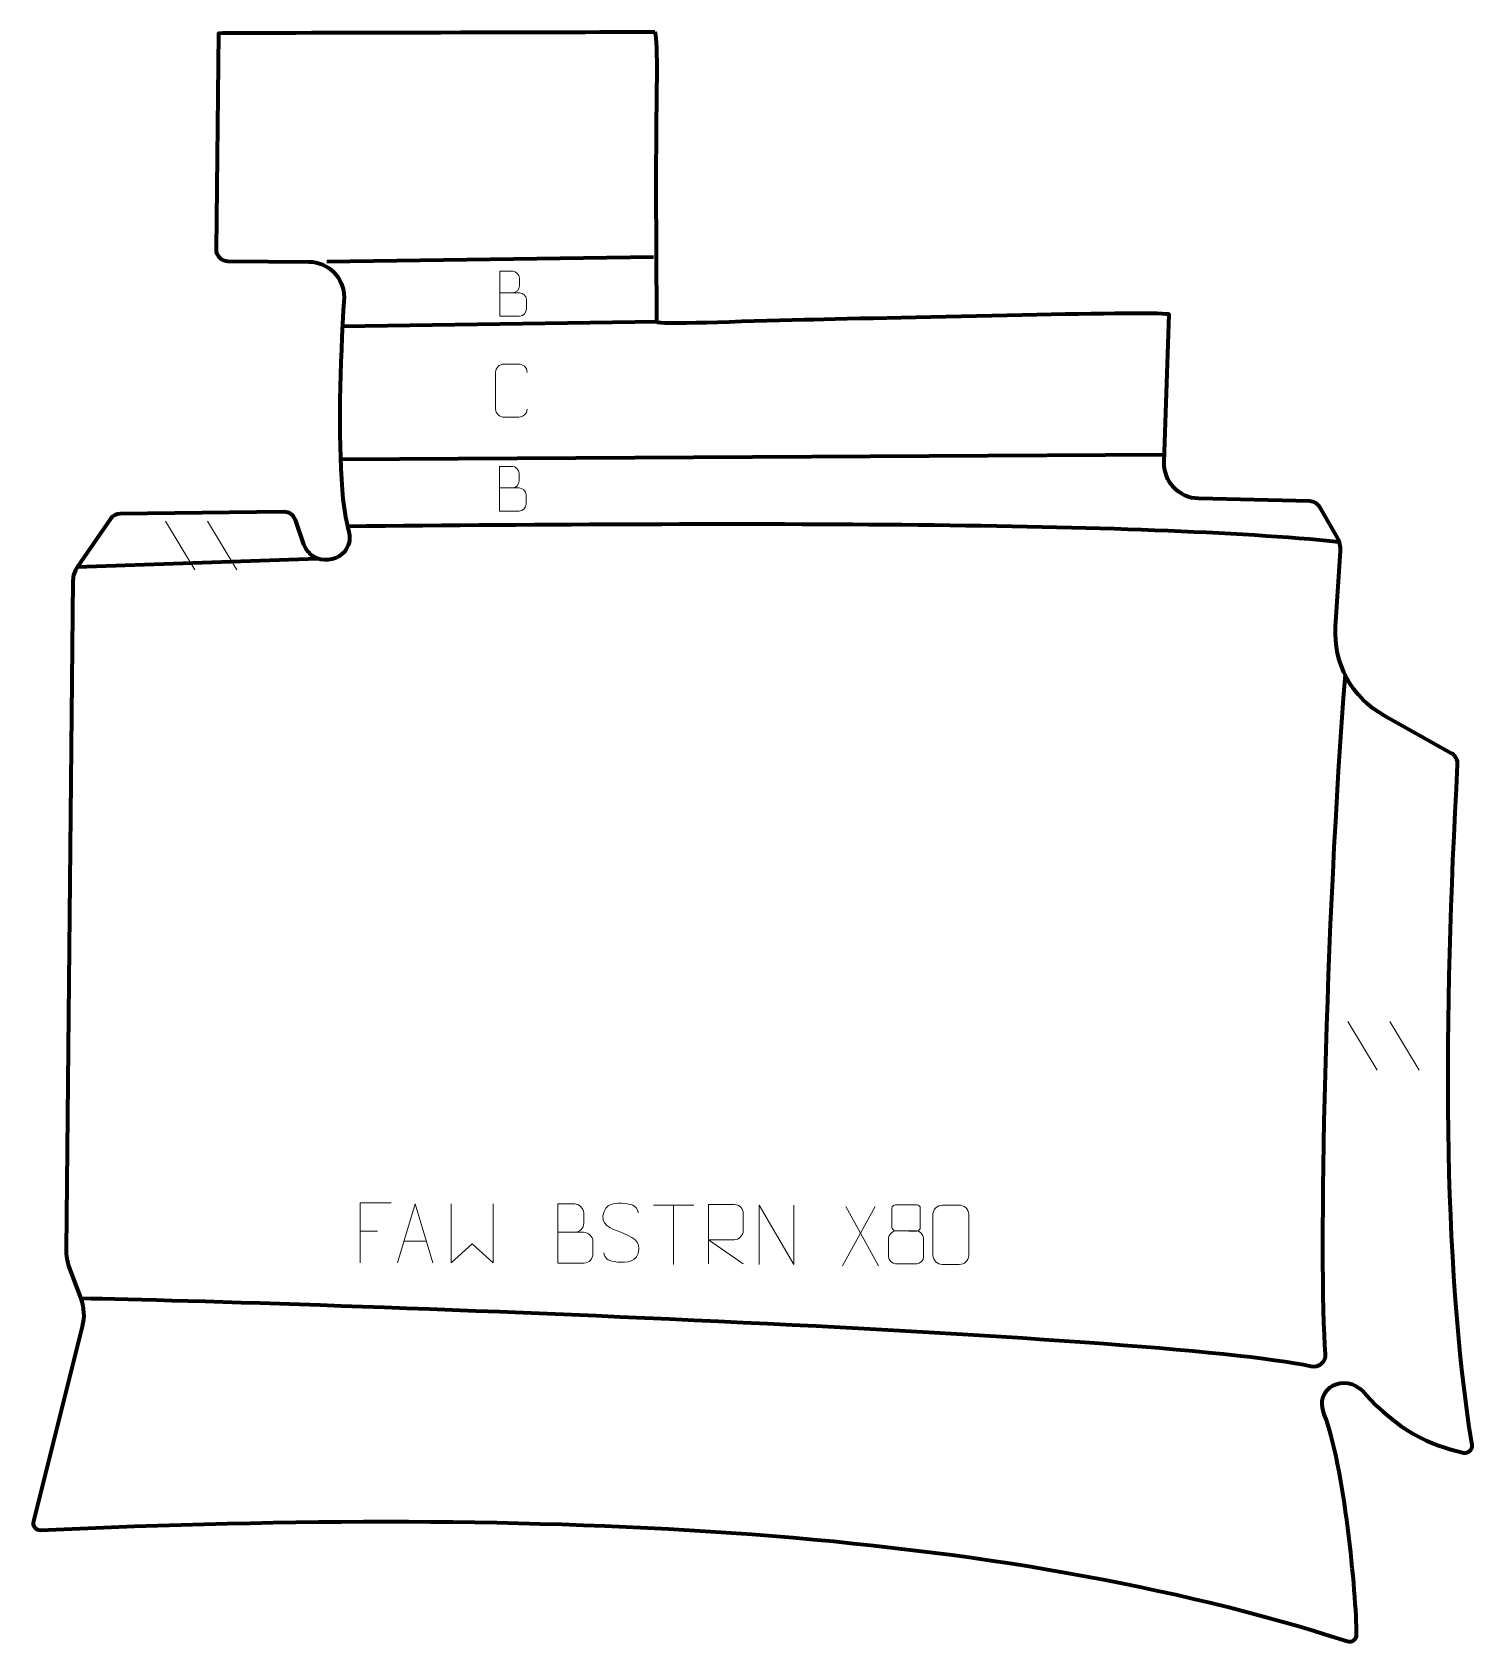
# Model space of a CAD drawing. Header units: millimetres. Extents: x -304 to 304, y -340 to 339.
import ezdxf

# ---------------------------------------------------------------- set-up
doc = ezdxf.new("R2010")
doc.units = ezdxf.units.MM
doc.header["$MEASUREMENT"] = 0
for name, color, linetype in [('layer 1', 7, 'Continuous'), ('layer 2', 7, 'Continuous'), ('layer 3', 7, 'Continuous')]:
    doc.layers.add(name, color=color, linetype=linetype)

msp = doc.modelspace()

# ---------------------------------------------------------------- linework, layer by layer
at = {"layer": 'layer 1', "color": 250, "lineweight": 9}
for points, knots in [([(-106.6336, 229.5048), (-103.878, 229.5051), (-101.1222, 229.5051), (-98.3661, 229.5048), (-98.3661, 229.5048), (-96.8701, 229.4917), (-95.4133, 228.1769), (-95.4133, 226.6247), (-95.4133, 226.6247), (-95.4136, 225.7701), (-95.4136, 223.4607), (-95.4133, 222.6058), (-95.4133, 222.6058), (-95.3999, 221.1988), (-96.5678, 219.6737), (-98.3259, 219.6865), (-98.3259, 219.6865), (-101.0824, 219.6868), (-103.8385, 219.6868), (-106.5943, 219.6865), (-106.5943, 219.6865), (-106.5943, 225.9859), (-106.5943, 232.2851), (-106.5943, 238.584), (-106.5943, 238.584), (-104.7966, 238.584), (-102.9987, 238.584), (-101.2007, 238.584), (-101.2007, 238.584), (-99.9278, 238.5974), (-98.3399, 237.1505), (-98.3265, 235.6644), (-98.3265, 235.6644), (-98.3268, 234.0997), (-98.3268, 233.9891), (-98.3265, 232.4242), (-98.3265, 232.4242), (-98.3134, 230.8595), (-99.7178, 229.4917), (-101.24, 229.5048)], [0, 0, 0, 0, 0.09090909, 0.09090909, 0.09090909, 0.09090909, 0.18181818, 0.18181818, 0.18181818, 0.18181818, 0.27272727, 0.27272727, 0.27272727, 0.27272727, 0.36363636, 0.36363636, 0.36363636, 0.36363636, 0.45454545, 0.45454545, 0.45454545, 0.45454545, 0.54545455, 0.54545455, 0.54545455, 0.54545455, 0.63636364, 0.63636364, 0.63636364, 0.63636364, 0.72727273, 0.72727273, 0.72727273, 0.72727273, 0.81818182, 0.81818182, 0.81818182, 0.81818182, 1, 1, 1, 1]), ([(-95.1234, 180.4654), (-95.2486, 178.3844), (-96.7508, 177.0592), (-98.6745, 177.0495), (-98.6745, 177.0495), (-100.7631, 177.0498), (-102.8517, 177.0498), (-104.94, 177.0495), (-104.94, 177.0495), (-106.6642, 176.9551), (-108.4306, 178.643), (-108.4206, 180.4498), (-108.4206, 180.4498), (-108.4202, 185.618), (-108.4202, 190.7857), (-108.4206, 195.9531), (-108.4206, 195.9531), (-108.4168, 197.8682), (-106.8523, 199.4081), (-104.9244, 199.396), (-104.9244, 199.396), (-102.8414, 199.396), (-100.7579, 199.396), (-98.6745, 199.396), (-98.6745, 199.396), (-96.931, 199.4278), (-95.1473, 198.0919), (-95.1234, 195.9085)], [0, 0, 0, 0, 0.125, 0.125, 0.125, 0.125, 0.25, 0.25, 0.25, 0.25, 0.375, 0.375, 0.375, 0.375, 0.5, 0.5, 0.5, 0.5, 0.625, 0.625, 0.625, 0.625, 0.75, 0.75, 0.75, 0.75, 1, 1, 1, 1]), ([(-106.802, 147.2145), (-104.0464, 147.2148), (-101.2906, 147.2148), (-98.5345, 147.2145), (-98.5345, 147.2145), (-97.0385, 147.2014), (-95.5817, 145.8866), (-95.5817, 144.3344), (-95.5817, 144.3344), (-95.582, 143.4798), (-95.582, 141.1704), (-95.5817, 140.3155), (-95.5817, 140.3155), (-95.5683, 138.9085), (-96.7362, 137.3834), (-98.4943, 137.3962), (-98.4943, 137.3962), (-101.2508, 137.3965), (-104.0069, 137.3965), (-106.7627, 137.3962), (-106.7627, 137.3962), (-106.7627, 143.6956), (-106.7627, 149.9948), (-106.7627, 156.2937), (-106.7627, 156.2937), (-104.965, 156.2937), (-103.1671, 156.2937), (-101.3691, 156.2937), (-101.3691, 156.2937), (-100.0962, 156.3071), (-98.5083, 154.8602), (-98.4949, 153.3741), (-98.4949, 153.3741), (-98.4952, 151.8094), (-98.4952, 151.6988), (-98.4949, 150.1339), (-98.4949, 150.1339), (-98.4818, 148.5692), (-99.8862, 147.2014), (-101.4084, 147.2145)], [0, 0, 0, 0, 0.09090909, 0.09090909, 0.09090909, 0.09090909, 0.18181818, 0.18181818, 0.18181818, 0.18181818, 0.27272727, 0.27272727, 0.27272727, 0.27272727, 0.36363636, 0.36363636, 0.36363636, 0.36363636, 0.45454545, 0.45454545, 0.45454545, 0.45454545, 0.54545455, 0.54545455, 0.54545455, 0.54545455, 0.63636364, 0.63636364, 0.63636364, 0.63636364, 0.72727273, 0.72727273, 0.72727273, 0.72727273, 0.81818182, 0.81818182, 0.81818182, 0.81818182, 1, 1, 1, 1]), ([(-152.5049, -154.2776), (-152.5049, -154.2776), (-165.5641, -154.2776), (-165.5641, -154.2776), (-165.5641, -154.2776), (-165.5641, -154.2776), (-165.5641, -179.5903), (-165.5641, -179.5903)], [0, 0, 0, 0, 0.33333333, 0.33333333, 0.33333333, 0.33333333, 1, 1, 1, 1]), ([(-149.7849, -179.6795), (-149.7849, -179.6795), (-142.4139, -154.726), (-142.4139, -154.726), (-142.4139, -154.726), (-142.4139, -154.726), (-134.844, -179.6795), (-134.844, -179.6795)], [0, 0, 0, 0, 0.33333333, 0.33333333, 0.33333333, 0.33333333, 1, 1, 1, 1]), ([(-127.1301, -154.7309), (-127.1301, -154.7309), (-127.1301, -179.6889), (-127.1301, -179.6889), (-127.1301, -179.6889), (-127.1301, -179.6889), (-118.2874, -171.6242), (-118.2874, -171.6242), (-118.2874, -171.6242), (-118.2874, -171.6242), (-109.445, -179.6883), (-109.445, -179.6883), (-109.445, -179.6883), (-109.445, -179.6883), (-109.445, -154.7309), (-109.445, -154.7309)], [0, 0, 0, 0, 0.2, 0.2, 0.2, 0.2, 0.4, 0.4, 0.4, 0.4, 0.6, 0.6, 0.6, 0.6, 1, 1, 1, 1]), ([(-82.1463, -166.7586), (-78.5077, -166.7582), (-74.9206, -166.7582), (-71.2812, -166.7586), (-71.2812, -166.7586), (-69.3058, -166.7759), (-67.3822, -168.512), (-67.3822, -170.5616), (-67.3822, -170.5616), (-67.3826, -171.6902), (-67.3826, -174.7396), (-67.3822, -175.8685), (-67.3822, -175.8685), (-67.3646, -177.7264), (-68.9067, -179.7403), (-71.2282, -179.7234), (-71.2282, -179.7234), (-74.868, -179.723), (-78.5074, -179.723), (-82.1463, -179.7234), (-82.1463, -179.7234), (-82.1463, -171.4051), (-82.1463, -163.0873), (-82.1463, -154.7698), (-82.1463, -154.7698), (-79.7726, -154.7698), (-77.3985, -154.7698), (-75.0243, -154.7698), (-75.0243, -154.7698), (-73.3435, -154.7522), (-71.2467, -156.6627), (-71.229, -158.6251), (-71.229, -158.6251), (-71.2294, -160.6912), (-71.2294, -160.8372), (-71.229, -162.9037), (-71.229, -162.9037), (-71.2117, -164.9698), (-73.0662, -166.7759), (-75.0762, -166.7586)], [0, 0, 0, 0, 0.09090909, 0.09090909, 0.09090909, 0.09090909, 0.18181818, 0.18181818, 0.18181818, 0.18181818, 0.27272727, 0.27272727, 0.27272727, 0.27272727, 0.36363636, 0.36363636, 0.36363636, 0.36363636, 0.45454545, 0.45454545, 0.45454545, 0.45454545, 0.54545455, 0.54545455, 0.54545455, 0.54545455, 0.63636364, 0.63636364, 0.63636364, 0.63636364, 0.72727273, 0.72727273, 0.72727273, 0.72727273, 0.81818182, 0.81818182, 0.81818182, 0.81818182, 1, 1, 1, 1]), ([(-55.5471, -166.7582), (-59.7954, -165.2878), (-64.7035, -163.492), (-62.6984, -157.9717), (-62.6984, -157.9717), (-61.1949, -153.8318), (-55.9813, -154.2203), (-52.3777, -154.8214), (-52.3777, -154.8214), (-49.5171, -155.2986), (-48.6524, -156.5118), (-48.3418, -158.5959)], [0, 0, 0, 0, 0.25, 0.25, 0.25, 0.25, 0.5, 0.5, 0.5, 0.5, 1, 1, 1, 1]), ([(-18.6317, -180.0254), (-18.6317, -180.0254), (-18.6317, -155.0719), (-18.6317, -155.0719), (-18.6317, -155.0719), (-15.0369, -155.0719), (-11.4414, -155.0719), (-7.8462, -155.0719), (-7.8462, -155.0719), (-5.5209, -155.1096), (-3.9636, -156.5996), (-3.9677, -158.966), (-3.9677, -158.966), (-3.9681, -161.0015), (-3.9681, -164.0609), (-3.9677, -166.0969), (-3.9677, -166.0969), (-3.9742, -167.9724), (-5.7865, -169.9142), (-7.796, -169.9333), (-7.796, -169.9333), (-7.796, -169.9333), (-18.6317, -169.9333), (-18.6317, -169.9333), (-18.6317, -169.9333), (-18.6317, -169.9333), (-3.977, -180.0254), (-3.977, -180.0254)], [0, 0, 0, 0, 0.125, 0.125, 0.125, 0.125, 0.25, 0.25, 0.25, 0.25, 0.375, 0.375, 0.375, 0.375, 0.5, 0.5, 0.5, 0.5, 0.625, 0.625, 0.625, 0.625, 0.75, 0.75, 0.75, 0.75, 1, 1, 1, 1]), ([(2.7422, -180.2933), (2.7422, -180.2933), (2.7422, -155.3398), (2.7422, -155.3398), (2.7422, -155.3398), (2.7422, -155.3398), (17.397, -180.2933), (17.397, -180.2933), (17.397, -180.2933), (17.397, -180.2933), (17.397, -155.3398), (17.397, -155.3398)], [0, 0, 0, 0, 0.25, 0.25, 0.25, 0.25, 0.5, 0.5, 0.5, 0.5, 1, 1, 1, 1]), ([(58.794, -156.6021), (58.794, -158.8151), (58.794, -162.4974), (58.794, -164.7107), (58.794, -164.7107), (58.809, -165.2181), (59.6164, -166.1495), (60.3165, -166.1483), (60.3165, -166.1483), (63.2864, -166.1481), (66.2566, -166.233), (69.227, -166.2333), (69.227, -166.2333), (70.0241, -166.2291), (70.7448, -165.4388), (70.7422, -164.7181), (70.7422, -164.7181), (70.7419, -162.5021), (70.7419, -158.8174), (70.7422, -156.6021), (70.7422, -156.6021), (70.7237, -155.8913), (70.1123, -155.1309), (69.2784, -155.1383), (69.2784, -155.1383), (66.2613, -155.1386), (63.2444, -155.1386), (60.2278, -155.1383), (60.2278, -155.1383), (59.6014, -155.1307), (58.7773, -155.8417), (58.794, -156.6021)], [0, 0, 0, 0, 0.11111111, 0.11111111, 0.11111111, 0.11111111, 0.22222222, 0.22222222, 0.22222222, 0.22222222, 0.33333333, 0.33333333, 0.33333333, 0.33333333, 0.44444444, 0.44444444, 0.44444444, 0.44444444, 0.55555556, 0.55555556, 0.55555556, 0.55555556, 0.66666667, 0.66666667, 0.66666667, 0.66666667, 0.77777778, 0.77777778, 0.77777778, 0.77777778, 1, 1, 1, 1]), ([(80.0456, -155.3156), (82.4117, -155.3156), (84.7782, -155.3156), (87.1447, -155.3156), (87.1447, -155.3156), (89.1252, -155.28), (91.1512, -156.7743), (91.1783, -159.2164), (91.1783, -159.2164), (91.1779, -164.9738), (91.1779, -170.7316), (91.1783, -176.4898), (91.1783, -176.4898), (91.0362, -178.8174), (89.3298, -180.2997), (87.1447, -180.3105), (87.1447, -180.3105), (84.7723, -180.3101), (82.3999, -180.3101), (80.0279, -180.3105), (80.0279, -180.3105), (78.0694, -180.4161), (76.063, -178.5282), (76.0744, -176.5072), (76.0744, -176.5072), (76.0748, -170.7266), (76.0748, -164.9463), (76.0744, -159.1665), (76.0744, -159.1665), (76.0787, -157.0245), (77.8558, -155.302), (80.0456, -155.3156)], [0, 0, 0, 0, 0.11111111, 0.11111111, 0.11111111, 0.11111111, 0.22222222, 0.22222222, 0.22222222, 0.22222222, 0.33333333, 0.33333333, 0.33333333, 0.33333333, 0.44444444, 0.44444444, 0.44444444, 0.44444444, 0.55555556, 0.55555556, 0.55555556, 0.55555556, 0.66666667, 0.66666667, 0.66666667, 0.66666667, 0.77777778, 0.77777778, 0.77777778, 0.77777778, 1, 1, 1, 1]), ([(-55.5471, -166.7583), (-51.5285, -168.405), (-46.499, -170.2933), (-48.333, -175.6536), (-48.333, -175.6536), (-49.7928, -179.92), (-54.7036, -179.6633), (-58.4297, -179.1086), (-58.4297, -179.1086), (-61.1797, -178.6988), (-62.4006, -177.4853), (-62.7786, -175.3731)], [0, 0, 0, 0, 0.25, 0.25, 0.25, 0.25, 0.5, 0.5, 0.5, 0.5, 1, 1, 1, 1]), ([(57.3352, -169.1203), (57.3352, -172.2911), (57.3352, -173.9932), (57.3352, -177.1646), (57.3352, -177.1646), (57.3267, -178.3865), (59.0246, -180.0792), (60.2772, -180.0877), (60.2772, -180.0877), (63.2603, -180.0874), (66.2436, -180.0874), (69.227, -180.0877), (69.227, -180.0877), (70.5503, -180.076), (72.1707, -178.4544), (72.1596, -177.1552), (72.1596, -177.1552), (72.1593, -173.987), (72.1593, -172.2882), (72.1596, -169.1203), (72.1596, -169.1203), (72.0899, -167.7399), (70.5121, -166.1613), (69.2067, -166.1674), (69.2067, -166.1674), (66.2301, -166.1677), (63.2535, -166.1677), (60.2772, -166.1674), (60.2772, -166.1674), (59.1977, -166.161), (57.3514, -167.7399), (57.3352, -169.1203)], [0, 0, 0, 0, 0.11111111, 0.11111111, 0.11111111, 0.11111111, 0.22222222, 0.22222222, 0.22222222, 0.22222222, 0.33333333, 0.33333333, 0.33333333, 0.33333333, 0.44444444, 0.44444444, 0.44444444, 0.44444444, 0.55555556, 0.55555556, 0.55555556, 0.55555556, 0.66666667, 0.66666667, 0.66666667, 0.66666667, 0.77777778, 0.77777778, 0.77777778, 0.77777778, 1, 1, 1, 1])]:
    msp.add_open_spline(points, degree=3, knots=knots, dxfattribs=at)
for points in [[(-247.7351, 133.1449), (-247.7351, 133.1449), (-235.3708, 112.6006), (-235.3708, 112.6006)], [(-230.0052, 133.1449), (-230.0052, 133.1449), (-217.6409, 112.6006), (-217.6409, 112.6006)], [(251.0932, -77.8165), (251.0932, -77.8165), (263.4575, -98.3608), (263.4575, -98.3608)], [(268.8231, -77.8165), (268.8231, -77.8165), (281.1874, -98.3608), (281.1874, -98.3608)], [(-41.8157, -155.3633), (-41.8157, -155.3633), (-24.8285, -155.3633), (-24.8285, -155.3633)], [(-33.3219, -180.2933), (-33.3219, -180.2933), (-33.3219, -155.3398), (-33.3219, -155.3398)], [(51.6739, -155.9383), (51.6739, -155.9383), (37.9333, -180.8341), (37.9333, -180.8341)], [(39.3879, -155.9383), (39.3879, -155.9383), (53.1285, -180.8918), (53.1285, -180.8918)], [(-165.5641, -166.3282), (-165.5641, -166.3282), (-158.2928, -166.3282), (-158.2928, -166.3282)], [(-147.0623, -170.4301), (-147.0623, -170.4301), (-137.5666, -170.4301), (-137.5666, -170.4301)]]:
    msp.add_open_spline(points, degree=3, dxfattribs=at)
at = {"layer": 'layer 2', "color": 12, "lineweight": 200}
msp.add_open_spline([(-41.2328, 339.4024), (-39.8135, 339.0471), (-40.448, 314.1853), (-40.6185, 290.2618), (-40.6185, 290.2618), (-40.7796, 267.6641), (-40.3743, 218.5175), (-40.3685, 217.1864), (-40.3685, 217.1864), (-40.2308, 215.7317), (-5.6126, 217.5447), (21.9138, 218.0825), (21.9138, 218.0825), (61.5292, 218.8564), (175.7224, 221.945), (175.6676, 220.2947), (175.6676, 220.2947), (175.6676, 220.2947), (173.5997, 158.1569), (173.5997, 158.1569), (173.5997, 158.1569), (173.3231, 149.8437), (179.8901, 142.8992), (188.2227, 142.6943), (188.2227, 142.6943), (188.2227, 142.6943), (235.0402, 141.5442), (235.0402, 141.5442), (235.0402, 141.5442), (236.7811, 141.5015), (238.375, 140.5575), (239.246, 139.0522), (239.246, 139.0522), (239.246, 139.0522), (246.6868, 126.2), (246.6868, 126.2), (246.6868, 126.2), (247.6753, 124.4927), (248.1346, 122.5315), (248.0072, 120.5642), (248.0072, 120.5642), (248.0072, 120.5642), (245.9406, 88.6126), (245.9406, 88.6126), (245.9406, 88.6126), (244.9483, 73.2715), (252.871, 58.7249), (266.3093, 51.2122), (266.3093, 51.2122), (266.3093, 51.2122), (294.8886, 35.2357), (294.8886, 35.2357), (294.8886, 35.2357), (296.5533, 34.3051), (297.5407, 32.5084), (297.4363, 30.6072), (297.4363, 30.6072), (291.4888, -77.9659), (290.9703, -177.7307), (303.4953, -256.3292), (303.4953, -256.3292), (303.8287, -258.4202), (301.9378, -260.1904), (299.8708, -259.7135), (299.8708, -259.7135), (285.7915, -256.4626), (272.3355, -250.5529), (257.8289, -234.2464), (257.8289, -234.2464), (249.9796, -225.4231), (236.6139, -232.3157), (241.1464, -243.5753), (241.1464, -243.5753), (249.448, -264.1973), (254.8035, -319.6567), (254.8081, -336.408), (254.8081, -336.408), (254.8088, -338.4393), (252.823, -339.8826), (250.8869, -339.2543), (250.8869, -339.2543), (103.1461, -291.3199), (-87.5572, -282.4941), (-300.3887, -292.362), (-300.3887, -292.362), (-302.3968, -292.4551), (-303.9289, -290.5914), (-303.4403, -288.6451), (-303.4403, -288.6451), (-303.4403, -288.6451), (-282.8113, -206.4669), (-282.8113, -206.4669), (-282.8113, -206.4669), (-281.8344, -202.5754), (-282.0553, -198.4804), (-283.4448, -194.7156), (-283.4448, -194.7156), (-283.4448, -194.7156), (-288.4088, -181.2684), (-288.4088, -181.2684), (-288.4088, -181.2684), (-289.2483, -178.9944), (-289.6661, -176.5863), (-289.641, -174.1627), (-289.641, -174.1627), (-289.641, -174.1627), (-286.726, 108.2), (-286.726, 108.2), (-286.726, 108.2), (-286.7056, 110.1911), (-286.0886, 112.1303), (-284.9547, 113.7686), (-284.9547, 113.7686), (-284.9547, 113.7686), (-270.8306, 134.1796), (-270.8306, 134.1796), (-270.8306, 134.1796), (-269.9077, 135.5131), (-268.3932, 136.3164), (-266.7694, 136.3336), (-266.7694, 136.3336), (-266.7694, 136.3336), (-197.6807, 137.0632), (-197.6807, 137.0632), (-197.6807, 137.0632), (-195.5259, 137.0858), (-193.5987, 135.7283), (-192.8991, 133.6938), (-192.8991, 133.6938), (-192.8991, 133.6938), (-189.3301, 123.32), (-189.3301, 123.32), (-189.3301, 123.32), (-185.7049, 113.5333), (-171.857, 115.3445), (-170.128, 124.7802), (-170.128, 124.7802), (-169.9319, 125.8508), (-169.9926, 126.953), (-170.2346, 128.0145), (-170.2346, 128.0145), (-170.417, 128.817), (-170.6703, 129.9301), (-170.9412, 131.121), (-170.9412, 131.121), (-172.0852, 136.1467), (-172.8356, 141.2518), (-173.193, 146.3928), (-173.193, 146.3928), (-174.826, 169.8779), (-174.1991, 197.5981), (-172.3579, 227.5948), (-172.3579, 227.5948), (-172.3463, 235.8276), (-178.9983, 242.5247), (-187.2476, 242.5854), (-187.2476, 242.5854), (-187.2476, 242.5854), (-221.3962, 242.8362), (-221.3962, 242.8362), (-221.3962, 242.8362), (-224.1715, 242.8567), (-226.3989, 245.1286), (-226.3591, 247.8982), (-226.3591, 247.8982), (-226.3591, 247.8982), (-225.3645, 338.9035), (-225.3645, 338.9035), (-225.3645, 338.9035), (-225.3624, 339.0497), (-58.1053, 339.3567), (-41.2328, 339.4024)], degree=3, knots=[0, 0, 0, 0, 0.02272727, 0.02272727, 0.02272727, 0.02272727, 0.04545455, 0.04545455, 0.04545455, 0.04545455, 0.06818182, 0.06818182, 0.06818182, 0.06818182, 0.09090909, 0.09090909, 0.09090909, 0.09090909, 0.11363636, 0.11363636, 0.11363636, 0.11363636, 0.13636364, 0.13636364, 0.13636364, 0.13636364, 0.15909091, 0.15909091, 0.15909091, 0.15909091, 0.18181818, 0.18181818, 0.18181818, 0.18181818, 0.20454545, 0.20454545, 0.20454545, 0.20454545, 0.22727273, 0.22727273, 0.22727273, 0.22727273, 0.25, 0.25, 0.25, 0.25, 0.27272727, 0.27272727, 0.27272727, 0.27272727, 0.29545455, 0.29545455, 0.29545455, 0.29545455, 0.31818182, 0.31818182, 0.31818182, 0.31818182, 0.34090909, 0.34090909, 0.34090909, 0.34090909, 0.36363636, 0.36363636, 0.36363636, 0.36363636, 0.38636364, 0.38636364, 0.38636364, 0.38636364, 0.40909091, 0.40909091, 0.40909091, 0.40909091, 0.43181818, 0.43181818, 0.43181818, 0.43181818, 0.45454545, 0.45454545, 0.45454545, 0.45454545, 0.47727273, 0.47727273, 0.47727273, 0.47727273, 0.5, 0.5, 0.5, 0.5, 0.52272727, 0.52272727, 0.52272727, 0.52272727, 0.54545455, 0.54545455, 0.54545455, 0.54545455, 0.56818182, 0.56818182, 0.56818182, 0.56818182, 0.59090909, 0.59090909, 0.59090909, 0.59090909, 0.61363636, 0.61363636, 0.61363636, 0.61363636, 0.63636364, 0.63636364, 0.63636364, 0.63636364, 0.65909091, 0.65909091, 0.65909091, 0.65909091, 0.68181818, 0.68181818, 0.68181818, 0.68181818, 0.70454545, 0.70454545, 0.70454545, 0.70454545, 0.72727273, 0.72727273, 0.72727273, 0.72727273, 0.75, 0.75, 0.75, 0.75, 0.77272727, 0.77272727, 0.77272727, 0.77272727, 0.79545455, 0.79545455, 0.79545455, 0.79545455, 0.81818182, 0.81818182, 0.81818182, 0.81818182, 0.84090909, 0.84090909, 0.84090909, 0.84090909, 0.86363636, 0.86363636, 0.86363636, 0.86363636, 0.88636364, 0.88636364, 0.88636364, 0.88636364, 0.90909091, 0.90909091, 0.90909091, 0.90909091, 0.93181818, 0.93181818, 0.93181818, 0.93181818, 0.95454545, 0.95454545, 0.95454545, 0.95454545, 1, 1, 1, 1], dxfattribs=at)
at = {"layer": 'layer 3', "color": 142, "lineweight": 200}
for points in [[(-179.6701, 242.6943), (-179.6701, 242.6943), (-41.8165, 244.6776), (-41.8165, 244.6776)], [(-173.8568, 159.3789), (-173.8568, 159.3789), (173.7064, 161.357), (173.7064, 161.357)], [(-170.9422, 131.1244), (-0.8596, 132.6456), (161.4105, 133.2153), (247.4664, 124.5031)], [(-183.4471, 117.3616), (-183.4471, 117.3616), (-284.955, 113.7685), (-284.955, 113.7685)]]:
    msp.add_open_spline(points, degree=3, dxfattribs=at)
for points, knots in [([(-40.3685, 217.1864), (-40.3685, 217.1864), (-40.1245, 217.19), (-40.1245, 217.19), (-40.1245, 217.19), (-40.1245, 217.19), (-173.0498, 215.2775), (-173.0498, 215.2775)], [0, 0, 0, 0, 0.33333333, 0.33333333, 0.33333333, 0.33333333, 1, 1, 1, 1]), ([(249.9704, 68.4114), (241.636, -35.6013), (238.5157, -181.4079), (241.5975, -218.0559), (241.5975, -218.0559), (241.8783, -221.3946), (238.8466, -224.0577), (235.5661, -223.3468), (235.5661, -223.3468), (171.7126, -209.5155), (-193.9963, -196.1251), (-283.4446, -194.7157)], [0, 0, 0, 0, 0.25, 0.25, 0.25, 0.25, 0.5, 0.5, 0.5, 0.5, 1, 1, 1, 1])]:
    msp.add_open_spline(points, degree=3, knots=knots, dxfattribs=at)

doc.saveas('drawing.dxf')
